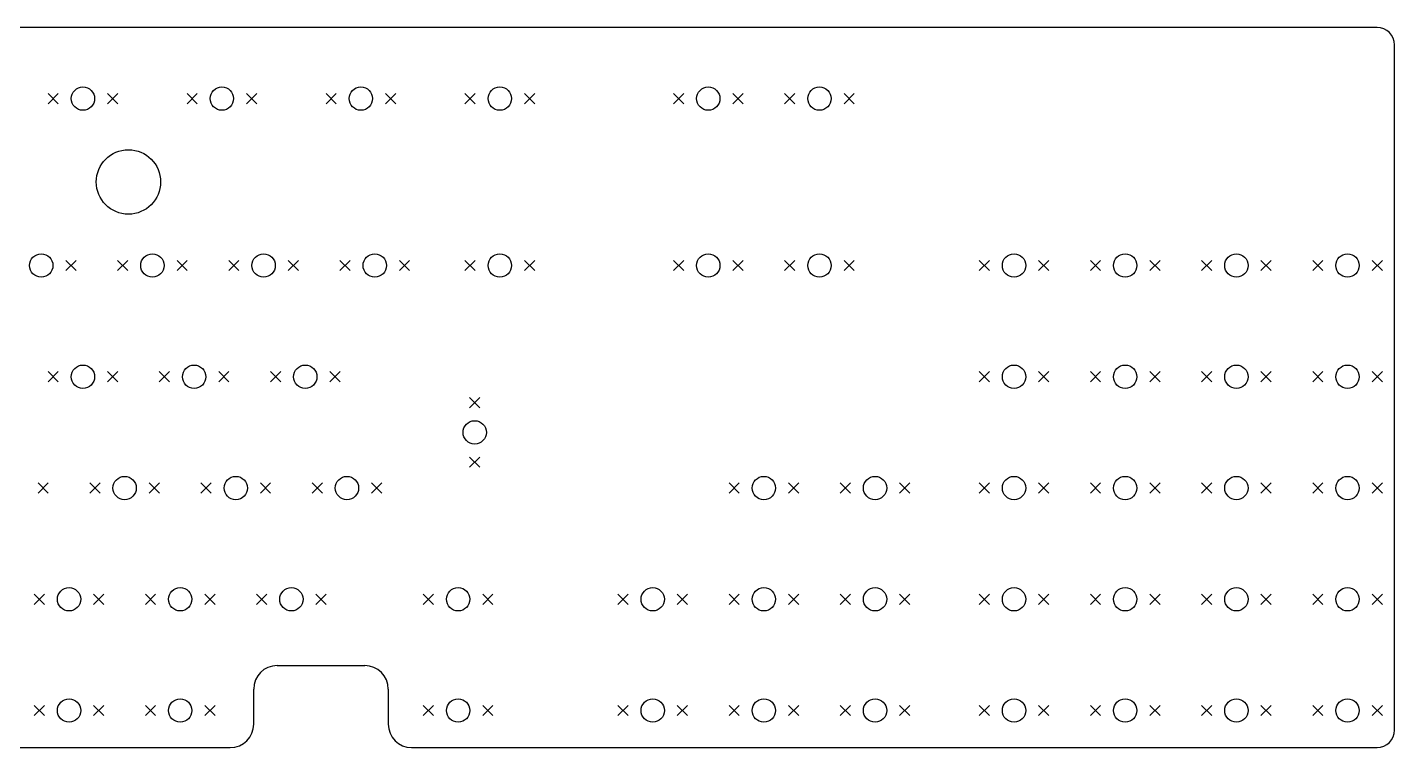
# Model space of a CAD drawing. Extents: x 0 to 17.2, y -5.6 to -0.3.
# Drawn here: x 8 to 17.2, y -5.16 to -0.31 of the extents above; entities that cross this region are included whole.
import ezdxf

# ---------------------------------------------------------------- set-up
doc = ezdxf.new("R2010")
doc.units = 0
doc.header["$MEASUREMENT"] = 0
doc.layers.add('BLACK', color=7, linetype='CONTINUOUS')

msp = doc.modelspace()

# ---------------------------------------------------------------- linework, layer by layer
at = {"layer": 'BLACK', "linetype": 'CONTINUOUS'}
for p, q in [((17.0866, -0.314961), (0.19685, -0.314961)), ((17.2047, -5.03937), (17.2047, -0.433071)), ((8.14429, -0.759449), (8.21319, -0.828346)), ((8.21319, -0.759449), (8.14429, -0.828346)), ((8.54429, -0.759449), (8.61319, -0.828346)), ((8.61319, -0.759449), (8.54429, -0.828346)), ((9.07933, -0.759449), (9.14823, -0.828346)), ((9.14823, -0.759449), (9.07933, -0.828346)), ((9.47933, -0.759449), (9.54823, -0.828346)), ((9.54823, -0.759449), (9.47933, -0.828346)), ((10.0144, -0.759449), (10.0833, -0.828346)), ((10.0833, -0.759449), (10.0144, -0.828346)), ((10.4144, -0.759449), (10.4833, -0.828346)), ((10.4833, -0.759449), (10.4144, -0.828346)), ((10.9494, -0.759449), (11.0183, -0.828346)), ((11.0183, -0.759449), (10.9494, -0.828346)), ((11.3494, -0.759449), (11.4183, -0.828346)), ((11.4183, -0.759449), (11.3494, -0.828346)), ((12.352, -0.759449), (12.4209, -0.828346)), ((12.4209, -0.759449), (12.352, -0.828346)), ((12.752, -0.759449), (12.8209, -0.828346)), ((12.8209, -0.759449), (12.752, -0.828346)), ((13.1, -0.759449), (13.1689, -0.828346)), ((13.1689, -0.759449), (13.1, -0.828346)), ((13.5, -0.759449), (13.5689, -0.828346)), ((13.5689, -0.759449), (13.5, -0.828346)), ((8.26378, -1.8815), (8.33268, -1.95039)), ((8.33268, -1.8815), (8.26378, -1.95039)), ((8.61181, -1.8815), (8.68071, -1.95039)), ((8.68071, -1.8815), (8.61181, -1.95039)), ((9.01181, -1.8815), (9.08071, -1.95039)), ((9.08071, -1.8815), (9.01181, -1.95039)), ((9.35984, -1.8815), (9.42874, -1.95039)), ((9.42874, -1.8815), (9.35984, -1.95039)), ((9.75984, -1.8815), (9.82874, -1.95039)), ((9.82874, -1.8815), (9.75984, -1.95039)), ((10.1079, -1.8815), (10.1768, -1.95039)), ((10.1768, -1.8815), (10.1079, -1.95039)), ((10.5079, -1.8815), (10.5768, -1.95039)), ((10.5768, -1.8815), (10.5079, -1.95039)), ((10.9494, -1.8815), (11.0183, -1.95039)), ((11.0183, -1.8815), (10.9494, -1.95039)), ((11.3494, -1.8815), (11.4183, -1.95039)), ((11.4183, -1.8815), (11.3494, -1.95039)), ((12.352, -1.8815), (12.4209, -1.95039)), ((12.4209, -1.8815), (12.352, -1.95039)), ((12.752, -1.8815), (12.8209, -1.95039)), ((12.8209, -1.8815), (12.752, -1.95039)), ((13.1, -1.8815), (13.1689, -1.95039)), ((13.1689, -1.8815), (13.1, -1.95039)), ((13.5, -1.8815), (13.5689, -1.95039)), ((13.5689, -1.8815), (13.5, -1.95039)), ((14.4091, -1.8815), (14.478, -1.95039)), ((14.478, -1.8815), (14.4091, -1.95039)), ((14.8091, -1.8815), (14.878, -1.95039)), ((14.878, -1.8815), (14.8091, -1.95039)), ((15.1571, -1.8815), (15.226, -1.95039)), ((15.226, -1.8815), (15.1571, -1.95039)), ((15.5571, -1.8815), (15.626, -1.95039)), ((15.626, -1.8815), (15.5571, -1.95039)), ((15.9051, -1.8815), (15.974, -1.95039)), ((15.974, -1.8815), (15.9051, -1.95039)), ((16.3051, -1.8815), (16.374, -1.95039)), ((16.374, -1.8815), (16.3051, -1.95039)), ((16.6531, -1.8815), (16.722, -1.95039)), ((16.722, -1.8815), (16.6531, -1.95039)), ((17.0531, -1.8815), (17.122, -1.95039)), ((17.122, -1.8815), (17.0531, -1.95039)), ((8.14429, -2.62953), (8.21319, -2.69843)), ((8.21319, -2.62953), (8.14429, -2.69843)), ((8.54429, -2.62953), (8.61319, -2.69843)), ((8.61319, -2.62953), (8.54429, -2.69843)), ((8.89232, -2.62953), (8.96122, -2.69843)), ((8.96122, -2.62953), (8.89232, -2.69843)), ((9.29232, -2.62953), (9.36122, -2.69843)), ((9.36122, -2.62953), (9.29232, -2.69843)), ((9.64035, -2.62953), (9.70925, -2.69843)), ((9.70925, -2.62953), (9.64035, -2.69843)), ((10.0404, -2.62953), (10.1093, -2.69843)), ((10.1093, -2.62953), (10.0404, -2.69843)), ((14.4091, -2.62953), (14.478, -2.69843)), ((14.478, -2.62953), (14.4091, -2.69843)), ((14.8091, -2.62953), (14.878, -2.69843)), ((14.878, -2.62953), (14.8091, -2.69843)), ((15.1571, -2.62953), (15.226, -2.69843)), ((15.226, -2.62953), (15.1571, -2.69843)), ((15.5571, -2.62953), (15.626, -2.69843)), ((15.626, -2.62953), (15.5571, -2.69843)), ((15.9051, -2.62953), (15.974, -2.69843)), ((15.974, -2.62953), (15.9051, -2.69843)), ((16.3051, -2.62953), (16.374, -2.69843)), ((16.374, -2.62953), (16.3051, -2.69843)), ((16.6531, -2.62953), (16.722, -2.69843)), ((16.722, -2.62953), (16.6531, -2.69843)), ((17.0531, -2.62953), (17.122, -2.69843)), ((17.122, -2.62953), (17.0531, -2.69843)), ((10.9801, -2.80354), (11.049, -2.87244)), ((11.049, -2.80354), (10.9801, -2.87244)), ((10.9801, -3.20354), (11.049, -3.27244)), ((11.049, -3.20354), (10.9801, -3.27244)), ((8.07677, -3.37756), (8.14567, -3.44646)), ((8.14567, -3.37756), (8.07677, -3.44646)), ((8.4248, -3.37756), (8.4937, -3.44646)), ((8.4937, -3.37756), (8.4248, -3.44646)), ((8.8248, -3.37756), (8.8937, -3.44646)), ((8.8937, -3.37756), (8.8248, -3.44646)), ((9.17283, -3.37756), (9.24173, -3.44646)), ((9.24173, -3.37756), (9.17283, -3.44646)), ((9.57283, -3.37756), (9.64173, -3.44646)), ((9.64173, -3.37756), (9.57283, -3.44646)), ((9.92087, -3.37756), (9.98976, -3.44646)), ((9.98976, -3.37756), (9.92087, -3.44646)), ((10.3209, -3.37756), (10.3898, -3.44646)), ((10.3898, -3.37756), (10.3209, -3.44646)), ((12.726, -3.37756), (12.7949, -3.44646)), ((12.7949, -3.37756), (12.726, -3.44646)), ((13.126, -3.37756), (13.1949, -3.44646)), ((13.1949, -3.37756), (13.126, -3.44646)), ((13.474, -3.37756), (13.5429, -3.44646)), ((13.5429, -3.37756), (13.474, -3.44646)), ((13.874, -3.37756), (13.9429, -3.44646)), ((13.9429, -3.37756), (13.874, -3.44646)), ((14.4091, -3.37756), (14.478, -3.44646)), ((14.478, -3.37756), (14.4091, -3.44646)), ((14.8091, -3.37756), (14.878, -3.44646)), ((14.878, -3.37756), (14.8091, -3.44646)), ((15.1571, -3.37756), (15.226, -3.44646)), ((15.226, -3.37756), (15.1571, -3.44646)), ((15.5571, -3.37756), (15.626, -3.44646)), ((15.626, -3.37756), (15.5571, -3.44646)), ((15.9051, -3.37756), (15.974, -3.44646)), ((15.974, -3.37756), (15.9051, -3.44646)), ((16.3051, -3.37756), (16.374, -3.44646)), ((16.374, -3.37756), (16.3051, -3.44646)), ((16.6531, -3.37756), (16.722, -3.44646)), ((16.722, -3.37756), (16.6531, -3.44646)), ((17.0531, -3.37756), (17.122, -3.44646)), ((17.122, -3.37756), (17.0531, -3.44646)), ((8.05079, -4.12559), (8.11969, -4.19449)), ((8.11969, -4.12559), (8.05079, -4.19449)), ((8.45079, -4.12559), (8.51969, -4.19449)), ((8.51969, -4.12559), (8.45079, -4.19449)), ((8.79882, -4.12559), (8.86772, -4.19449)), ((8.86772, -4.12559), (8.79882, -4.19449)), ((9.19882, -4.12559), (9.26772, -4.19449)), ((9.26772, -4.12559), (9.19882, -4.19449)), ((9.54685, -4.12559), (9.61575, -4.19449)), ((9.61575, -4.12559), (9.54685, -4.19449)), ((9.94685, -4.12559), (10.0157, -4.19449)), ((10.0157, -4.12559), (9.94685, -4.19449)), ((10.6689, -4.12559), (10.7378, -4.19449)), ((10.7378, -4.12559), (10.6689, -4.19449)), ((11.0689, -4.12559), (11.1378, -4.19449)), ((11.1378, -4.12559), (11.0689, -4.19449)), ((11.978, -4.12559), (12.0469, -4.19449)), ((12.0469, -4.12559), (11.978, -4.19449)), ((12.378, -4.12559), (12.4469, -4.19449)), ((12.4469, -4.12559), (12.378, -4.19449)), ((12.726, -4.12559), (12.7949, -4.19449)), ((12.7949, -4.12559), (12.726, -4.19449)), ((13.126, -4.12559), (13.1949, -4.19449)), ((13.1949, -4.12559), (13.126, -4.19449)), ((13.474, -4.12559), (13.5429, -4.19449)), ((13.5429, -4.12559), (13.474, -4.19449)), ((13.874, -4.12559), (13.9429, -4.19449)), ((13.9429, -4.12559), (13.874, -4.19449)), ((14.4091, -4.12559), (14.478, -4.19449)), ((14.478, -4.12559), (14.4091, -4.19449)), ((14.8091, -4.12559), (14.878, -4.19449)), ((14.878, -4.12559), (14.8091, -4.19449)), ((15.1571, -4.12559), (15.226, -4.19449)), ((15.226, -4.12559), (15.1571, -4.19449)), ((15.5571, -4.12559), (15.626, -4.19449)), ((15.626, -4.12559), (15.5571, -4.19449)), ((15.9051, -4.12559), (15.974, -4.19449)), ((15.974, -4.12559), (15.9051, -4.19449)), ((16.3051, -4.12559), (16.374, -4.19449)), ((16.374, -4.12559), (16.3051, -4.19449)), ((16.6531, -4.12559), (16.722, -4.19449)), ((16.722, -4.12559), (16.6531, -4.19449)), ((17.0531, -4.12559), (17.122, -4.19449)), ((17.122, -4.12559), (17.0531, -4.19449)), ((9.68504, -4.6063), (10.2756, -4.6063)), ((9.52756, -5), (9.52756, -4.76378)), ((10.4331, -4.76378), (10.4331, -5)), ((8.05079, -4.87362), (8.11969, -4.94252)), ((8.11969, -4.87362), (8.05079, -4.94252)), ((8.45079, -4.87362), (8.51969, -4.94252)), ((8.51969, -4.87362), (8.45079, -4.94252)), ((8.79882, -4.87362), (8.86772, -4.94252)), ((8.86772, -4.87362), (8.79882, -4.94252)), ((9.19882, -4.87362), (9.26772, -4.94252)), ((9.26772, -4.87362), (9.19882, -4.94252)), ((10.6689, -4.87362), (10.7378, -4.94252)), ((10.7378, -4.87362), (10.6689, -4.94252)), ((11.0689, -4.87362), (11.1378, -4.94252)), ((11.1378, -4.87362), (11.0689, -4.94252)), ((11.978, -4.87362), (12.0469, -4.94252)), ((12.0469, -4.87362), (11.978, -4.94252)), ((12.378, -4.87362), (12.4469, -4.94252)), ((12.4469, -4.87362), (12.378, -4.94252)), ((12.726, -4.87362), (12.7949, -4.94252)), ((12.7949, -4.87362), (12.726, -4.94252)), ((13.126, -4.87362), (13.1949, -4.94252)), ((13.1949, -4.87362), (13.126, -4.94252)), ((13.474, -4.87362), (13.5429, -4.94252)), ((13.5429, -4.87362), (13.474, -4.94252)), ((13.874, -4.87362), (13.9429, -4.94252)), ((13.9429, -4.87362), (13.874, -4.94252)), ((14.4091, -4.87362), (14.478, -4.94252)), ((14.478, -4.87362), (14.4091, -4.94252)), ((14.8091, -4.87362), (14.878, -4.94252)), ((14.878, -4.87362), (14.8091, -4.94252)), ((15.1571, -4.87362), (15.226, -4.94252)), ((15.226, -4.87362), (15.1571, -4.94252)), ((15.5571, -4.87362), (15.626, -4.94252)), ((15.626, -4.87362), (15.5571, -4.94252)), ((15.9051, -4.87362), (15.974, -4.94252)), ((15.974, -4.87362), (15.9051, -4.94252)), ((16.3051, -4.87362), (16.374, -4.94252)), ((16.374, -4.87362), (16.3051, -4.94252)), ((16.6531, -4.87362), (16.722, -4.94252)), ((16.722, -4.87362), (16.6531, -4.94252)), ((17.0531, -4.87362), (17.122, -4.94252)), ((17.122, -4.87362), (17.0531, -4.94252)), ((0.19685, -5.15748), (9.37008, -5.15748)), ((10.5906, -5.15748), (17.0866, -5.15748))]:
    msp.add_line(p, q, dxfattribs=at)
at = {"layer": 'BLACK'}
for centre, radius in [((8.37874, -0.793898), 0.0785), ((9.31378, -0.793898), 0.0785), ((10.2488, -0.793898), 0.0785), ((11.1839, -0.793898), 0.0785), ((12.5864, -0.793898), 0.0785), ((13.3344, -0.793898), 0.0785), ((8.68508, -1.35433), 0.216535), ((8.09823, -1.91594), 0.0785), ((8.84626, -1.91594), 0.0785), ((9.59429, -1.91594), 0.0785), ((10.3423, -1.91594), 0.0785), ((11.1839, -1.91594), 0.0785), ((12.5864, -1.91594), 0.0785), ((13.3344, -1.91594), 0.0785), ((14.6435, -1.91594), 0.0785), ((15.3915, -1.91594), 0.0785), ((16.1396, -1.91594), 0.0785), ((16.8876, -1.91594), 0.0785), ((8.37874, -2.66398), 0.0785), ((9.12677, -2.66398), 0.0785), ((9.8748, -2.66398), 0.0785), ((14.6435, -2.66398), 0.0785), ((15.3915, -2.66398), 0.0785), ((16.1396, -2.66398), 0.0785), ((16.8876, -2.66398), 0.0785), ((11.0146, -3.03799), 0.0785), ((8.65925, -3.41201), 0.0785), ((9.40728, -3.41201), 0.0785), ((10.1553, -3.41201), 0.0785), ((12.9604, -3.41201), 0.0785), ((13.7085, -3.41201), 0.0785), ((14.6435, -3.41201), 0.0785), ((15.3915, -3.41201), 0.0785), ((16.1396, -3.41201), 0.0785), ((16.8876, -3.41201), 0.0785), ((8.28524, -4.16004), 0.0785), ((9.03327, -4.16004), 0.0785), ((9.7813, -4.16004), 0.0785), ((10.9033, -4.16004), 0.0785), ((12.2124, -4.16004), 0.0785), ((12.9604, -4.16004), 0.0785), ((13.7085, -4.16004), 0.0785), ((14.6435, -4.16004), 0.0785), ((15.3915, -4.16004), 0.0785), ((16.1396, -4.16004), 0.0785), ((16.8876, -4.16004), 0.0785), ((8.28524, -4.90807), 0.0785), ((9.03327, -4.90807), 0.0785), ((10.9033, -4.90807), 0.0785), ((12.2124, -4.90807), 0.0785), ((12.9604, -4.90807), 0.0785), ((13.7085, -4.90807), 0.0785), ((14.6435, -4.90807), 0.0785), ((15.3915, -4.90807), 0.0785), ((16.1396, -4.90807), 0.0785), ((16.8876, -4.90807), 0.0785)]:
    msp.add_circle(centre, radius, dxfattribs=at)
for centre, radius, start, end in [((17.0866, -0.433071), 0.11811, 0, 90), ((9.68504, -4.76378), 0.15748, 90, 180), ((10.2756, -4.76378), 0.15748, 0, 90), ((9.37008, -5), 0.15748, -90, 0), ((10.5906, -5), 0.15748, -180, -90), ((17.0866, -5.03937), 0.11811, -90, 0)]:
    msp.add_arc(centre, radius, start, end, dxfattribs=at)

doc.saveas('drawing.dxf')
